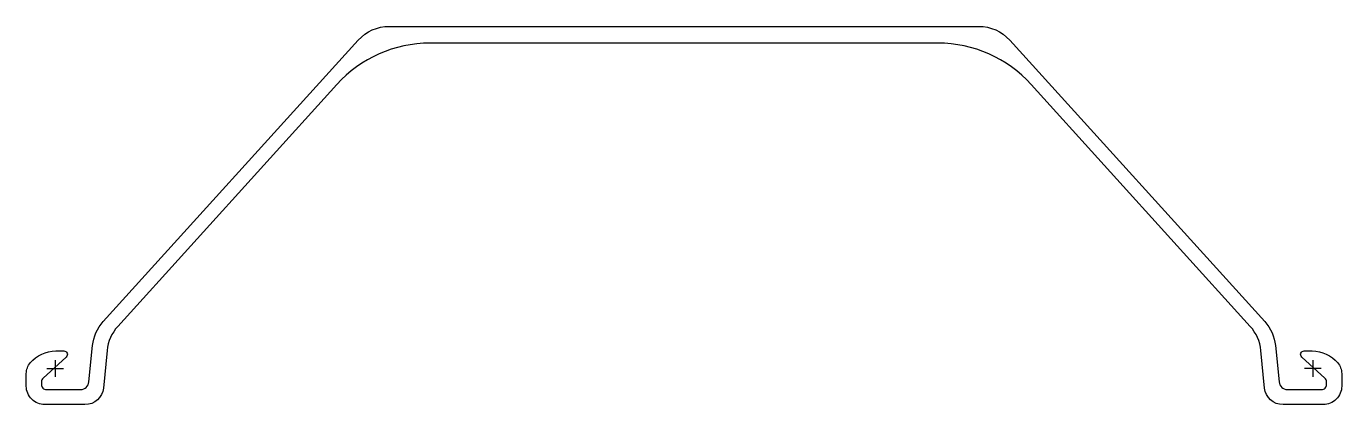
# Model space of a CAD drawing. Header units: millimetres. Extents: x -17 to 767, y -22 to 204.
import ezdxf

# ---------------------------------------------------------------- set-up
doc = ezdxf.new("R2010")
doc.units = ezdxf.units.MM
doc.header["$LTSCALE"] = 0.2

msp = doc.modelspace()

# ---------------------------------------------------------------- linework, layer by layer
at = {"flags": 128}
msp.add_lwpolyline([(180.71, 195.6, -0.211596), (199.23, 203.8), (550.77, 203.8, -0.211596), (569.29, 195.6), (721.36, 27.95, -0.16062), (727.72, 13.64), (729.89, -8, 0.385312), (734.86, -12.5), (755.25, -12.5, 0.414214), (758.25, -9.5), (758.25, -7.87, 0.212557), (757.26, -5.64), (743.45, 6.79, -0.687281), (744.88, 10.5), (749.65, 10.5, -0.219232), (764.85, 3.5, -0.17875), (767.25, -3), (767.25, -10.5, -0.414214), (756.25, -21.5), (732.25, -21.5, -0.385312), (721.3, -11.59), (719.06, 10.8, 0.16062), (712.7, 25.11), (582.01, 169.19, 0.211596), (526.46, 193.8), (223.54, 193.8, 0.211596), (167.99, 169.19), (37.3, 25.11, 0.16062), (30.94, 10.8), (28.7, -11.59, -0.385312), (17.75, -21.5), (-6.25, -21.5, -0.414214), (-17.25, -10.5), (-17.25, -3, -0.17875), (-14.85, 3.5, -0.219232), (0.35, 10.5), (5.12, 10.5, -0.687281), (6.55, 6.79), (-7.26, -5.64, 0.212557), (-8.25, -7.87), (-8.25, -9.5, 0.414214), (-5.25, -12.5), (15.14, -12.5, 0.385312), (20.11, -8), (22.28, 13.64, -0.16062), (28.64, 27.95)], format="xyb", close=True, dxfattribs=at)
at = {"layer": 'DEFPOINTS', "ltscale": 30}
for p, q in [((-5, 0), (5, 0)), ((0, 5), (0, -5)), ((755, 0), (745, 0)), ((750, 5), (750, -5))]:
    msp.add_line(p, q, dxfattribs=at)

doc.saveas('drawing.dxf')
